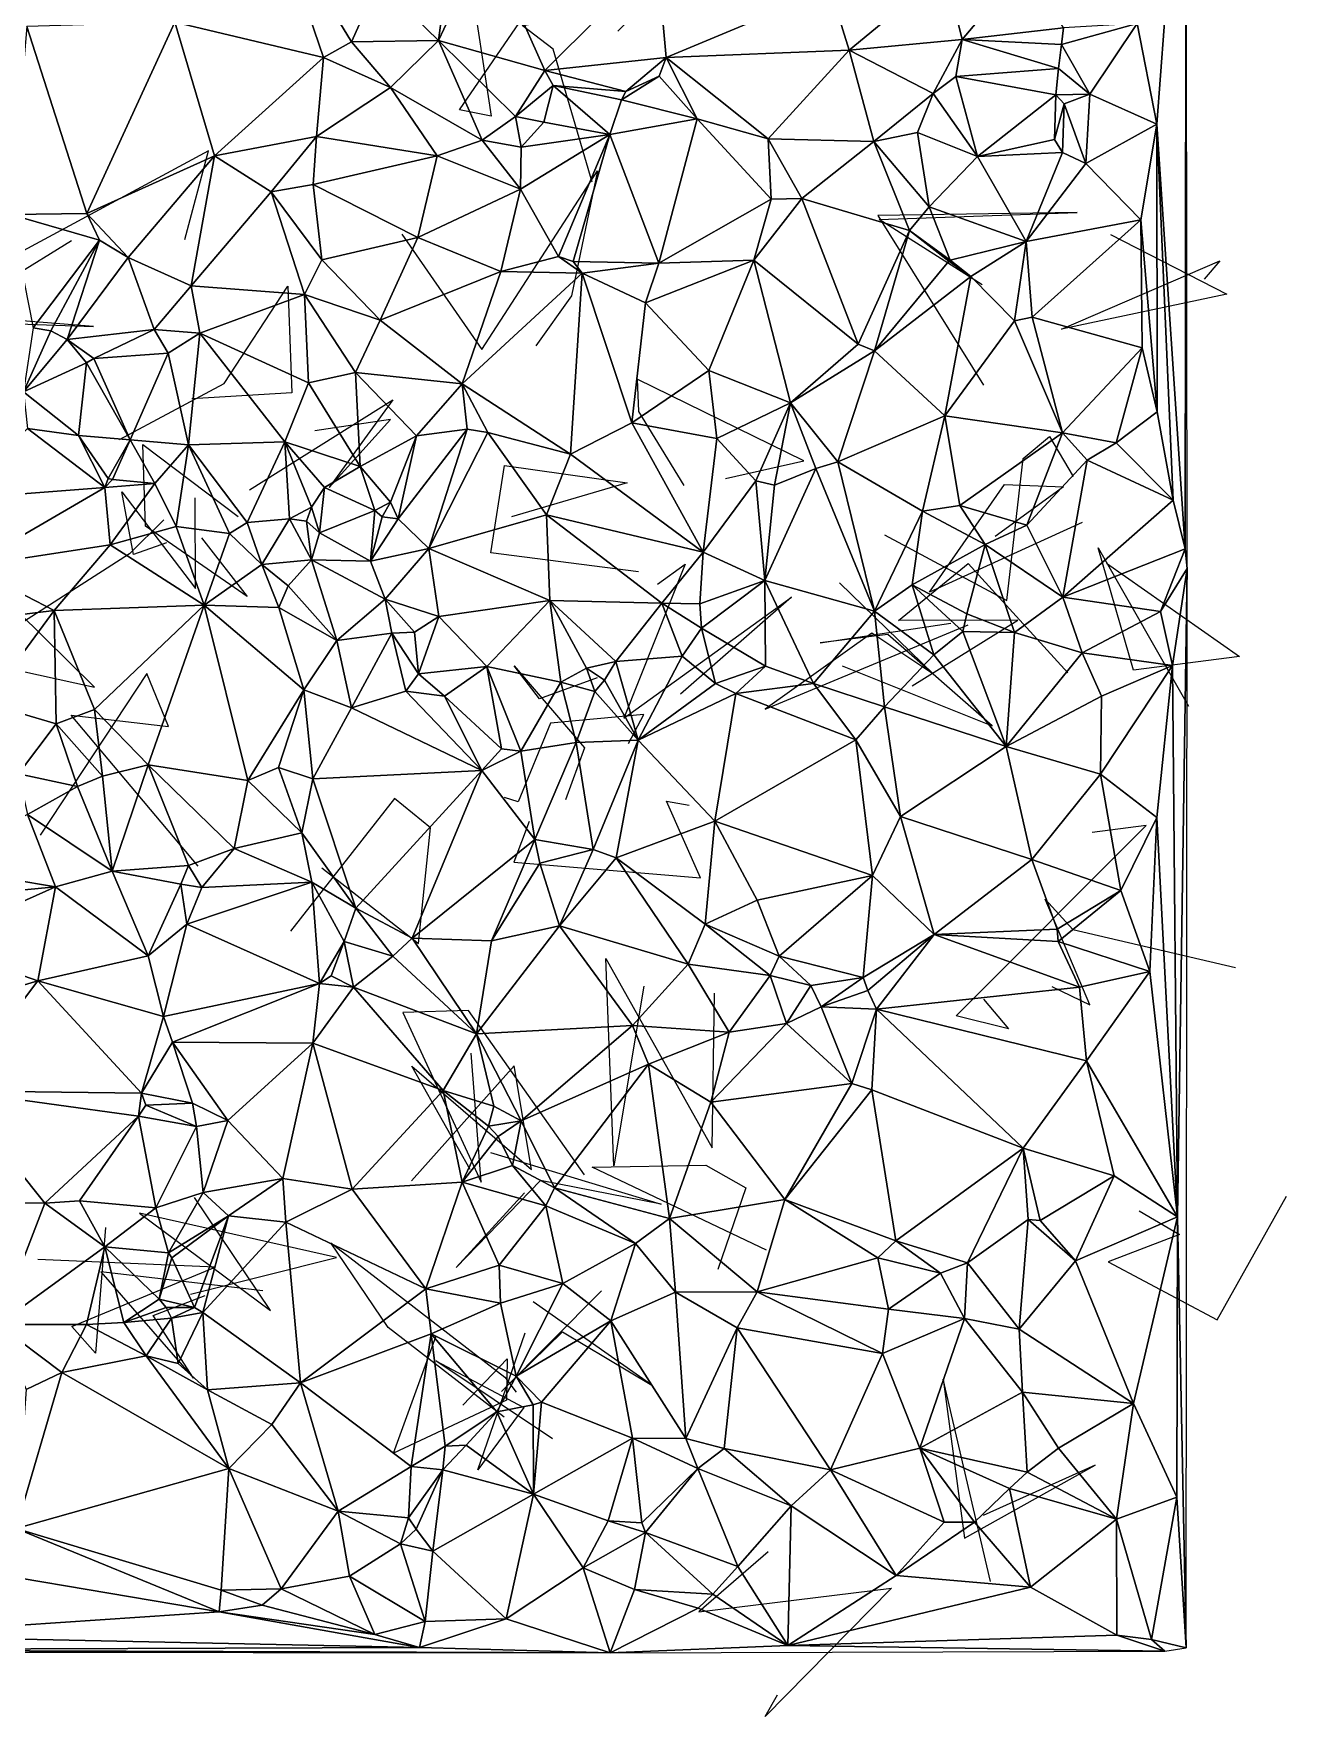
# Model space of a CAD drawing. Header units: metres. Extents: x -15.6 to 15.9, y -15.6 to 15.8.
# Drawn here: x 4.47 to 15.9, y -15.55 to -0.2 of the extents above; entities that cross this region are included whole.
import ezdxf

# ---------------------------------------------------------------- set-up
doc = ezdxf.new("R2010")
doc.units = ezdxf.units.M
doc.layers.add('CRACKS', color=1, linetype='Continuous')
doc.layers.add('STREET_MESH', color=7, linetype='Continuous')

msp = doc.modelspace()

# ---------------------------------------------------------------- linework, layer by layer
at = {"layer": 'CRACKS'}
for points in [[(8.45, 0.345, 0.1), (8.646, -0.954, 0.1), (8.359, -0.895, 0.1), (9.005, 0.048, 0.1), (7.713, 0.038, 0.1)], [(9.569, -1.556, 0.1), (9.213, -0.343, 0.1), (8.931, -0.127, 0.1), (10.028, 0.045, 0.1), (9.803, -0.178, 0.1)], [(5.851, -2.077, 0.1), (6.068, -1.268, 0.1), (4.144, -2.306, 0.1), (4.266, -2.208, 0.1), (4.23, -1.962, 0.1)], [(7.833, -2.029, 0.1), (8.562, -3.081, 0.1), (9.617, -1.452, 0.1), (9.38, -2.593, 0.1), (9.053, -3.048, 0.1)], [(13.128, -2.492, 0.1), (12.188, -1.897, 0.1), (13.992, -1.832, 0.1), (12.175, -1.859, 0.1), (13.138, -3.407, 0.1)], [(4.189, -3.829, 0.1), (3.645, -2.824, 0.1), (5.019, -2.872, 0.1), (3.715, -2.769, 0.1), (4.818, -2.088, 0.1)], [(14.298, -2.034, 0.1), (15.358, -2.576, 0.1), (13.851, -2.896, 0.1), (15.296, -2.272, 0.1), (15.151, -2.44, 0.1)], [(5.256, -3.903, 0.1), (6.212, -3.392, 0.1), (6.791, -2.504, 0.1), (6.829, -3.476, 0.1), (5.917, -3.533, 0.1)], [(10.784, -4.258, 0.1), (11.499, -4.098, 0.1), (9.979, -3.351, 0.1), (9.991, -3.646, 0.1), (10.404, -4.322, 0.1)], [(6.442, -4.361, 0.1), (7.749, -3.54, 0.1), (7.168, -4.34, 0.1), (7.727, -3.72, 0.1), (7.039, -3.825, 0.1)], [(6.003, -4.8, 0.1), (6.421, -5.335, 0.1), (5.494, -4.693, 0.1), (5.469, -3.948, 0.1), (6.34, -4.604, 0.1)], [(12.235, -4.774, 0.1), (13.352, -5.373, 0.1), (13.501, -4.075, 0.1), (13.742, -3.874, 0.1), (13.956, -4.241, 0.1)], [(9.991, -5.111, 0.1), (8.645, -4.936, 0.1), (8.768, -4.141, 0.1), (9.889, -4.298, 0.1), (8.833, -4.609, 0.1)], [(5.686, -4.846, 0.1), (5.384, -4.951, 0.1), (5.278, -4.38, 0.1), (5.949, -5.263, 0.1), (5.946, -4.434, 0.1)], [(14.038, -4.66, 0.1), (12.647, -5.297, 0.1), (13.33, -4.314, 0.1), (13.87, -4.335, 0.1), (13.245, -4.789, 0.1)], [(5.659, -4.636, 0.1), (5.347, -4.945, 0.1), (3.851, -5.905, 0.1), (5.029, -6.162, 0.1), (4.331, -5.475, 0.1)], [(14.26, -5.031, 0.1), (15.475, -5.882, 0.1), (14.508, -6.008, 0.1), (14.184, -4.891, 0.1), (15.01, -6.336, 0.1)], [(10.165, -5.222, 0.1), (10.416, -5.04, 0.1), (9.856, -6.444, 0.1), (11.386, -5.342, 0.1), (10.373, -6.226, 0.1)], [(12.489, -6.151, 0.1), (13.453, -5.552, 0.1), (12.362, -5.554, 0.1), (12.998, -5.034, 0.1), (13.907, -6.031, 0.1)], [(11.824, -5.209, 0.1), (12.687, -6.047, 0.1), (12.121, -5.671, 0.1), (11.148, -6.364, 0.1), (13, -5.595, 0.1)], [(11.849, -5.968, 0.1), (13.218, -6.515, 0.1), (12.266, -5.683, 0.1), (11.65, -5.757, 0.1), (12.84, -5.577, 0.1)], [(9.614, -6.078, 0.1), (9.087, -6.27, 0.1), (8.858, -5.969, 0.1), (9.497, -6.717, 0.1), (9.325, -7.19, 0.1)], [(5.974, -7.794, 0.1), (4.815, -6.417, 0.1), (5.702, -6.52, 0.1), (5.505, -6.039, 0.1), (4.533, -7.513, 0.1)], [(9.899, -6.677, 0.1), (10.041, -6.41, 0.1), (9.188, -6.492, 0.1), (8.892, -7.208, 0.1), (8.77, -7.169, 0.1)], [(7.103, -7.811, 0.1), (7.985, -8.502, 0.1), (8.094, -7.446, 0.1), (7.764, -7.177, 0.1), (6.817, -8.389, 0.1)], [(8.993, -7.387, 0.1), (8.854, -7.759, 0.1), (10.557, -7.9, 0.1), (10.246, -7.202, 0.1), (10.452, -7.238, 0.1)], [(13.14, -9.008, 0.1), (13.366, -9.278, 0.1), (12.89, -9.161, 0.1), (14.622, -7.423, 0.1), (14.13, -7.487, 0.1)], [(13.762, -8.894, 0.1), (14.108, -9.059, 0.1), (13.701, -8.095, 0.1), (13.955, -8.373, 0.1), (15.438, -8.72, 0.1)], [(10.04, -8.89, 0.1), (9.766, -10.53, 0.1), (9.694, -8.638, 0.1), (10.664, -10.364, 0.1), (10.684, -8.954, 0.1)], [(9.498, -10.612, 0.1), (8.441, -9.113, 0.1), (7.842, -9.131, 0.1), (8.555, -10.679, 0.1), (8.464, -9.5, 0.1)], [(8.455, -10.563, 0.1), (7.923, -9.62, 0.1), (9.014, -10.561, 0.1), (8.856, -9.618, 0.1), (7.921, -10.667, 0.1)], [(8.641, -10.407, 0.1), (10.198, -10.877, 0.1), (9.096, -10.662, 0.1), (8.329, -11.456, 0.1), (8.95, -10.774, 0.1)], [(11.16, -11.297, 0.1), (9.568, -10.541, 0.1), (10.606, -10.523, 0.1), (10.969, -10.731, 0.1), (10.716, -11.475, 0.1)], [(5.905, -11.699, 0.1), (7.236, -11.365, 0.1), (5.439, -10.961, 0.1), (6.633, -11.848, 0.1), (5.939, -10.818, 0.1)], [(14.56, -10.938, 0.1), (14.927, -11.154, 0.1), (14.277, -11.404, 0.1), (15.27, -11.935, 0.1), (15.902, -10.804, 0.1)], [(5.129, -11.092, 0.1), (5.038, -12.237, 0.1), (4.82, -11.994, 0.1), (6.128, -11.452, 0.1), (4.51, -11.384, 0.1)], [(8.766, -12.822, 0.1), (7.706, -12.004, 0.1), (7.183, -11.231, 0.1), (8.772, -12.456, 0.1), (8.874, -12.593, 0.1)], [(6.564, -11.67, 0.1), (5.087, -11.496, 0.1), (5.931, -12.465, 0.1), (5.564, -11.894, 0.1), (6.037, -11.713, 0.1)], [(9.652, -11.669, 0.1), (8.742, -12.586, 0.1), (9.297, -12.044, 0.1), (10.112, -12.53, 0.1), (9.029, -11.768, 0.1)], [(8.387, -12.712, 0.1), (8.792, -12.29, 0.1), (8.787, -12.668, 0.1), (7.755, -13.151, 0.1), (8.145, -12.079, 0.1)], [(9.206, -13.02, 0.1), (8.143, -12.307, 0.1), (8.946, -12.732, 0.1), (8.526, -13.301, 0.1), (8.958, -12.053, 0.1)], [(13.202, -14.322, 0.1), (12.772, -12.475, 0.1), (12.964, -13.926, 0.1), (14.156, -13.258, 0.1), (13.136, -13.72, 0.1)], [(11.174, -14.05, 0.1), (10.542, -14.596, 0.1), (12.3, -14.382, 0.1), (11.147, -15.551, 0.1), (11.26, -15.354, 0.1)]]:
    msp.add_polyline3d(points, dxfattribs=at)
at = {"layer": 'STREET_MESH'}
for points in [[(14.54, -0.107), (14.721, -1.027), (14.989, 2.529)], [(14.721, -1.027), (14.978, -4.901), (14.989, 2.529)], [(14.989, 2.529), (14.978, -4.901), (14.997, -5.08)], [(6.682, 0.859), (5.761, -0.095), (7.118, -0.417)], [(7.373, -0.274), (6.682, 0.859), (7.118, -0.417)], [(7.373, -0.274), (7.62, 0.273), (6.682, 0.859)], [(9.138, -0.537), (8.602, 0.664), (8.165, -0.264)], [(8.602, 0.664), (8.266, 0.505), (8.165, -0.264)], [(8.602, 0.664), (9.138, -0.537), (10.16, 0.484)], [(8.266, 0.505), (7.62, 0.273), (8.165, -0.264)], [(9.138, -0.537), (10.244, -0.419), (10.16, 0.484)], [(10.244, -0.419), (11.74, 0.207), (10.16, 0.484)], [(12.788, 0.374), (11.74, 0.207), (11.912, -0.351)], [(12.943, -0.254), (12.788, 0.374), (11.912, -0.351)], [(12.788, 0.374), (12.943, -0.254), (13.527, 0.439)], [(12.943, -0.254), (13.87, -0.147), (13.527, 0.439)], [(7.62, 0.273), (7.373, -0.274), (8.165, -0.264)], [(11.74, 0.207), (10.244, -0.419), (11.912, -0.351)], [(4.265, -1.849), (4.958, -1.842), (4.411, -0.136)], [(4.958, -1.842), (5.761, -0.095), (4.411, -0.136)], [(5.761, -0.095), (4.958, -1.842), (6.122, -1.314)], [(5.761, -0.095), (6.122, -1.314), (7.118, -0.417)], [(13.851, -0.3), (13.87, -0.147), (12.943, -0.254)], [(13.87, -0.147), (13.851, -0.3), (14.54, -0.107)], [(13.851, -0.3), (14.108, -0.752), (14.54, -0.107)], [(14.54, -0.107), (14.108, -0.752), (14.721, -1.027)], [(7.727, -0.691), (7.373, -0.274), (7.118, -0.417)], [(7.373, -0.274), (7.727, -0.691), (8.165, -0.264)], [(7.727, -0.691), (8.565, -1.171), (8.165, -0.264)], [(8.869, -0.957), (9.138, -0.537), (8.165, -0.264)], [(8.565, -1.171), (8.869, -0.957), (8.165, -0.264)], [(12.678, -0.745), (12.943, -0.254), (11.912, -0.351)], [(12.678, -0.745), (12.886, -0.592), (12.943, -0.254)], [(12.886, -0.592), (13.822, -0.519), (12.943, -0.254)], [(13.822, -0.519), (13.851, -0.3), (12.943, -0.254)], [(14.108, -0.752), (13.851, -0.3), (13.822, -0.519)], [(6.122, -1.314), (7.052, -1.14), (7.118, -0.417)], [(7.052, -1.14), (7.727, -0.691), (7.118, -0.417)], [(9.875, -0.729), (10.244, -0.419), (9.138, -0.537)], [(9.875, -0.729), (10.181, -0.589), (10.244, -0.419)], [(10.244, -0.419), (10.181, -0.589), (10.526, -0.978)], [(10.244, -0.419), (11.175, -1.159), (11.912, -0.351)], [(11.175, -1.159), (10.244, -0.419), (10.526, -0.978)], [(11.175, -1.159), (12.139, -1.184), (11.912, -0.351)], [(12.139, -1.184), (12.678, -0.745), (11.912, -0.351)], [(8.869, -0.957), (9.211, -0.675), (9.138, -0.537)], [(9.211, -0.675), (9.875, -0.729), (9.138, -0.537)], [(10.181, -0.589), (9.836, -0.804), (10.526, -0.978)], [(9.836, -0.804), (10.181, -0.589), (9.875, -0.729)], [(12.678, -0.745), (13.084, -1.32), (12.886, -0.592)], [(13.8, -0.759), (13.822, -0.519), (12.886, -0.592)], [(13.084, -1.32), (13.8, -0.759), (12.886, -0.592)], [(13.8, -0.759), (14.108, -0.752), (13.822, -0.519)], [(7.727, -0.691), (7.052, -1.14), (8.154, -1.314)], [(8.565, -1.171), (7.727, -0.691), (8.154, -1.314)], [(9.211, -0.675), (8.869, -0.957), (9.127, -1.007)], [(9.211, -0.675), (9.127, -1.007), (9.731, -1.119)], [(9.836, -0.804), (9.211, -0.675), (9.731, -1.119)], [(9.211, -0.675), (9.836, -0.804), (9.875, -0.729)], [(12.139, -1.184), (12.537, -1.103), (12.678, -0.745)], [(12.537, -1.103), (13.084, -1.32), (12.678, -0.745)], [(13.8, -0.759), (13.084, -1.32), (13.786, -1.165)], [(13.875, -0.842), (13.8, -0.759), (13.786, -1.165)], [(13.875, -0.842), (14.108, -0.752), (13.8, -0.759)], [(14.108, -0.752), (13.875, -0.842), (14.071, -1.385)], [(14.108, -0.752), (14.071, -1.385), (14.721, -1.027)], [(10.526, -0.978), (9.836, -0.804), (9.731, -1.119)], [(13.859, -1.286), (13.875, -0.842), (13.786, -1.165)], [(13.875, -0.842), (13.859, -1.286), (14.071, -1.385)], [(8.921, -1.237), (8.869, -0.957), (8.565, -1.171)], [(8.869, -0.957), (8.921, -1.237), (9.127, -1.007)], [(9.127, -1.007), (8.921, -1.237), (9.731, -1.119)], [(10.177, -2.295), (10.526, -0.978), (9.731, -1.119)], [(10.177, -2.295), (11.202, -1.709), (10.526, -0.978)], [(11.202, -1.709), (11.175, -1.159), (10.526, -0.978)], [(14.071, -1.385), (14.573, -1.9), (14.721, -1.027)], [(14.573, -1.9), (14.722, -3.65), (14.721, -1.027)], [(14.722, -3.65), (14.869, -4.456), (14.721, -1.027)], [(14.869, -4.456), (14.978, -4.901), (14.721, -1.027)], [(6.641, -1.644), (7.052, -1.14), (6.122, -1.314)], [(7.022, -1.577), (7.052, -1.14), (6.641, -1.644)], [(7.052, -1.14), (7.022, -1.577), (8.154, -1.314)], [(8.915, -1.619), (8.565, -1.171), (8.154, -1.314)], [(8.915, -1.619), (8.921, -1.237), (8.565, -1.171)], [(8.915, -1.619), (9.262, -2.233), (9.731, -1.119)], [(8.921, -1.237), (8.915, -1.619), (9.731, -1.119)], [(9.262, -2.233), (9.394, -2.28), (9.731, -1.119)], [(9.394, -2.28), (10.177, -2.295), (9.731, -1.119)], [(11.202, -1.709), (11.481, -1.705), (11.175, -1.159)], [(11.481, -1.705), (12.139, -1.184), (11.175, -1.159)], [(11.481, -1.705), (12.462, -1.995), (12.139, -1.184)], [(12.643, -1.78), (12.537, -1.103), (12.139, -1.184)], [(12.462, -1.995), (12.643, -1.78), (12.139, -1.184)], [(12.537, -1.103), (12.643, -1.78), (13.084, -1.32)], [(13.084, -1.32), (13.859, -1.286), (13.786, -1.165)], [(4.958, -1.842), (5.336, -2.243), (6.122, -1.314)], [(5.336, -2.243), (5.911, -2.5), (6.122, -1.314)], [(5.911, -2.5), (6.641, -1.644), (6.122, -1.314)], [(7.022, -1.577), (7.977, -2.06), (8.154, -1.314)], [(7.977, -2.06), (8.915, -1.619), (8.154, -1.314)], [(13.084, -1.32), (12.643, -1.78), (13.527, -2.096)], [(13.859, -1.286), (13.084, -1.32), (13.527, -2.096)], [(14.071, -1.385), (13.859, -1.286), (13.527, -2.096)], [(14.573, -1.9), (14.071, -1.385), (13.527, -2.096)], [(6.943, -2.581), (6.641, -1.644), (5.911, -2.5)], [(7.022, -1.577), (6.641, -1.644), (7.102, -2.264)], [(6.641, -1.644), (6.943, -2.581), (7.102, -2.264)], [(7.977, -2.06), (7.022, -1.577), (7.102, -2.264)], [(8.915, -1.619), (7.977, -2.06), (8.734, -2.369)], [(9.262, -2.233), (8.915, -1.619), (8.734, -2.369)], [(5.072, -2.083), (4.958, -1.842), (4.265, -1.849)], [(5.072, -2.083), (5.336, -2.243), (4.958, -1.842)], [(10.177, -2.295), (11.042, -2.266), (11.202, -1.709)], [(11.042, -2.266), (11.481, -1.705), (11.202, -1.709)], [(11.042, -2.266), (11.994, -3.033), (11.481, -1.705)], [(11.994, -3.033), (12.462, -1.995), (11.481, -1.705)], [(12.835, -2.266), (12.643, -1.78), (12.462, -1.995)], [(12.643, -1.78), (12.835, -2.266), (13.527, -2.096)], [(4.468, -2.885), (5.072, -2.083), (4.265, -1.849)], [(11.994, -3.033), (12.143, -3.095), (12.462, -1.995)], [(12.143, -3.095), (12.822, -2.275), (12.462, -1.995)], [(12.822, -2.275), (12.835, -2.266), (12.462, -1.995)], [(13.583, -2.787), (14.573, -1.9), (13.527, -2.096)], [(13.583, -2.787), (14.585, -3.067), (14.573, -1.9)], [(14.585, -3.067), (14.722, -3.65), (14.573, -1.9)], [(4.63, -2.913), (5.072, -2.083), (4.468, -2.885)], [(5.072, -2.083), (4.63, -2.913), (4.778, -2.992)], [(5.072, -2.083), (4.778, -2.992), (5.336, -2.243)], [(7.635, -2.813), (7.977, -2.06), (7.102, -2.264)], [(7.977, -2.06), (7.635, -2.813), (8.734, -2.369)], [(12.835, -2.266), (13.023, -2.416), (13.527, -2.096)], [(13.023, -2.416), (13.422, -2.82), (13.527, -2.096)], [(13.422, -2.82), (13.583, -2.787), (13.527, -2.096)], [(5.336, -2.243), (4.778, -2.992), (5.572, -2.9)], [(5.911, -2.5), (5.336, -2.243), (5.572, -2.9)], [(6.943, -2.581), (7.635, -2.813), (7.102, -2.264)], [(9.476, -2.384), (9.262, -2.233), (8.734, -2.369)], [(9.394, -2.28), (9.262, -2.233), (9.476, -2.384)], [(10.177, -2.295), (9.394, -2.28), (9.476, -2.384)], [(10.055, -2.657), (10.177, -2.295), (9.476, -2.384)], [(10.055, -2.657), (11.042, -2.266), (10.177, -2.295)], [(10.633, -3.274), (11.042, -2.266), (10.055, -2.657)], [(11.378, -3.569), (11.042, -2.266), (10.633, -3.274)], [(11.378, -3.569), (11.994, -3.033), (11.042, -2.266)], [(12.822, -2.275), (12.143, -3.095), (13.023, -2.416)], [(12.822, -2.275), (13.023, -2.416), (12.835, -2.266)], [(7.635, -2.813), (8.381, -3.394), (8.734, -2.369)], [(8.381, -3.394), (9.476, -2.384), (8.734, -2.369)], [(8.381, -3.394), (9.37, -4.036), (9.476, -2.384)], [(9.476, -2.384), (9.37, -4.036), (9.929, -3.751)], [(10.055, -2.657), (9.476, -2.384), (9.929, -3.751)], [(13.023, -2.416), (12.143, -3.095), (12.785, -3.688)], [(13.422, -2.82), (13.023, -2.416), (12.785, -3.688)], [(5.99, -2.934), (5.911, -2.5), (5.572, -2.9)], [(5.99, -2.934), (6.943, -2.581), (5.911, -2.5)], [(6.943, -2.581), (5.99, -2.934), (6.98, -3.386)], [(6.943, -2.581), (6.98, -3.386), (7.41, -3.291)], [(7.635, -2.813), (6.943, -2.581), (7.41, -3.291)], [(10.633, -3.274), (10.055, -2.657), (9.929, -3.751)], [(4.63, -2.913), (4.468, -2.885), (4.381, -3.467)], [(4.778, -2.992), (4.63, -2.913), (4.381, -3.467)], [(4.778, -2.992), (5.023, -3.164), (5.572, -2.9)], [(5.023, -3.164), (5.699, -3.115), (5.572, -2.9)], [(5.699, -3.115), (5.99, -2.934), (5.572, -2.9)], [(8.381, -3.394), (7.635, -2.813), (7.41, -3.291)], [(13.858, -3.842), (13.422, -2.82), (12.785, -3.688)], [(13.422, -2.82), (13.858, -3.842), (13.583, -2.787)], [(13.583, -2.787), (13.858, -3.842), (14.585, -3.067)], [(4.955, -3.204), (4.778, -2.992), (4.381, -3.467)], [(4.778, -2.992), (4.955, -3.204), (5.023, -3.164)], [(5.99, -2.934), (5.699, -3.115), (5.887, -3.952)], [(6.765, -3.925), (5.99, -2.934), (5.887, -3.952)], [(5.99, -2.934), (6.765, -3.925), (6.98, -3.386)], [(12.143, -3.095), (11.994, -3.033), (11.378, -3.569)], [(13.858, -3.842), (14.348, -3.934), (14.585, -3.067)], [(14.585, -3.067), (14.348, -3.934), (14.722, -3.65)], [(4.881, -3.867), (4.955, -3.204), (4.381, -3.467)], [(4.955, -3.204), (4.881, -3.867), (5.354, -3.907)], [(4.955, -3.204), (5.354, -3.907), (5.023, -3.164)], [(5.354, -3.907), (5.699, -3.115), (5.023, -3.164)], [(5.699, -3.115), (5.354, -3.907), (5.887, -3.952)], [(12.143, -3.095), (11.378, -3.569), (11.809, -4.108)], [(12.143, -3.095), (11.809, -4.108), (12.785, -3.688)], [(6.98, -3.386), (7.453, -4.15), (7.41, -3.291)], [(7.965, -3.87), (8.381, -3.394), (7.41, -3.291)], [(7.453, -4.15), (7.965, -3.87), (7.41, -3.291)], [(10.705, -3.893), (10.633, -3.274), (9.929, -3.751)], [(11.378, -3.569), (10.633, -3.274), (10.705, -3.893)], [(4.881, -3.867), (4.381, -3.467), (4.417, -3.804)], [(6.765, -3.925), (7.453, -4.15), (6.98, -3.386)], [(7.965, -3.87), (8.427, -3.81), (8.381, -3.394)], [(8.427, -3.81), (8.617, -3.84), (8.381, -3.394)], [(8.617, -3.84), (9.37, -4.036), (8.381, -3.394)], [(11.061, -4.279), (11.378, -3.569), (10.705, -3.893)], [(11.378, -3.569), (11.061, -4.279), (11.233, -4.318)], [(11.608, -4.168), (11.378, -3.569), (11.233, -4.318)], [(11.378, -3.569), (11.608, -4.168), (11.809, -4.108)], [(14.348, -3.934), (14.869, -4.456), (14.722, -3.65)], [(3.776, -4.444), (5.123, -4.34), (4.417, -3.804)], [(5.123, -4.34), (4.881, -3.867), (4.417, -3.804)], [(8.078, -4.898), (8.427, -3.81), (7.799, -4.627)], [(8.427, -3.81), (7.965, -3.87), (7.799, -4.627)], [(8.617, -3.84), (8.427, -3.81), (8.078, -4.898)], [(9.37, -4.036), (10.582, -4.931), (9.929, -3.751)], [(10.582, -4.931), (10.705, -3.893), (9.929, -3.751)], [(11.809, -4.108), (12.583, -4.557), (12.785, -3.688)], [(12.583, -4.557), (12.924, -4.506), (12.785, -3.688)], [(12.924, -4.506), (13.858, -3.842), (12.785, -3.688)], [(4.881, -3.867), (5.152, -4.258), (5.354, -3.907)], [(5.123, -4.34), (5.152, -4.258), (4.881, -3.867)], [(5.152, -4.258), (5.191, -4.269), (5.354, -3.907)], [(5.191, -4.269), (5.578, -4.303), (5.354, -3.907)], [(5.354, -3.907), (5.578, -4.303), (5.887, -3.952)], [(5.578, -4.303), (5.774, -4.698), (5.887, -3.952)], [(5.774, -4.698), (6.26, -4.76), (5.887, -3.952)], [(6.421, -4.66), (6.765, -3.925), (5.887, -3.952)], [(6.26, -4.76), (6.421, -4.66), (5.887, -3.952)], [(6.806, -4.628), (6.765, -3.925), (6.421, -4.66)], [(7.453, -4.15), (6.765, -3.925), (7.125, -4.34)], [(6.765, -3.925), (7.007, -4.521), (7.125, -4.34)], [(6.806, -4.628), (7.007, -4.521), (6.765, -3.925)], [(7.965, -3.87), (7.453, -4.15), (7.729, -4.475)], [(7.965, -3.87), (7.729, -4.475), (7.799, -4.627)], [(8.617, -3.84), (8.078, -4.898), (9.153, -4.59)], [(9.37, -4.036), (8.617, -3.84), (9.153, -4.59)], [(11.061, -4.279), (10.705, -3.893), (10.582, -4.931)], [(13.858, -3.842), (12.924, -4.506), (13.534, -4.683)], [(13.858, -3.842), (13.534, -4.683), (14.083, -4.092)], [(14.348, -3.934), (13.858, -3.842), (14.083, -4.092)], [(14.348, -3.934), (14.083, -4.092), (14.869, -4.456)], [(9.37, -4.036), (9.153, -4.59), (10.582, -4.931)], [(11.608, -4.168), (12.143, -5.468), (11.809, -4.108)], [(12.143, -5.468), (12.583, -4.557), (11.809, -4.108)], [(14.083, -4.092), (13.534, -4.683), (13.861, -5.341)], [(14.083, -4.092), (13.861, -5.341), (14.869, -4.456)], [(5.191, -4.269), (5.152, -4.258), (5.123, -4.34)], [(5.191, -4.269), (5.123, -4.34), (5.578, -4.303)], [(7.585, -4.552), (7.453, -4.15), (7.125, -4.34)], [(7.453, -4.15), (7.585, -4.552), (7.729, -4.475)], [(11.145, -5.188), (11.061, -4.279), (10.582, -4.931)], [(11.233, -4.318), (11.061, -4.279), (11.145, -5.188)], [(11.608, -4.168), (11.233, -4.318), (11.145, -5.188)], [(12.143, -5.468), (11.608, -4.168), (11.145, -5.188)], [(3.882, -5.062), (5.123, -4.34), (3.776, -4.444)], [(5.123, -4.34), (3.882, -5.062), (5.172, -4.865)], [(5.578, -4.303), (5.123, -4.34), (5.172, -4.865)], [(5.774, -4.698), (5.578, -4.303), (5.172, -4.865)], [(7.007, -4.521), (7.081, -4.753), (7.125, -4.34)], [(7.081, -4.753), (7.585, -4.552), (7.125, -4.34)], [(6.963, -4.647), (7.007, -4.521), (6.806, -4.628)], [(7.007, -4.521), (6.963, -4.647), (7.081, -4.753)], [(7.585, -4.552), (7.081, -4.753), (7.545, -5.014)], [(7.653, -4.607), (7.585, -4.552), (7.545, -5.014)], [(7.585, -4.552), (7.653, -4.607), (7.729, -4.475)], [(7.729, -4.475), (7.653, -4.607), (7.799, -4.627)], [(8.078, -4.898), (9.182, -5.371), (9.153, -4.59)], [(9.153, -4.59), (10.203, -5.396), (10.582, -4.931)], [(9.182, -5.371), (10.203, -5.396), (9.153, -4.59)], [(12.143, -5.468), (12.487, -5.23), (12.583, -4.557)], [(12.487, -5.23), (13.153, -4.861), (12.583, -4.557)], [(13.153, -4.861), (12.924, -4.506), (12.583, -4.557)], [(12.924, -4.506), (13.153, -4.861), (13.534, -4.683)], [(13.861, -5.341), (14.978, -4.901), (14.869, -4.456)], [(6.027, -5.414), (5.774, -4.698), (5.172, -4.865)], [(6.26, -4.76), (5.774, -4.698), (6.027, -5.414)], [(6.421, -4.66), (6.26, -4.76), (6.555, -5.044)], [(6.806, -4.628), (6.421, -4.66), (6.555, -5.044)], [(7.009, -5.001), (6.806, -4.628), (6.555, -5.044)], [(6.963, -4.647), (6.806, -4.628), (7.009, -5.001)], [(6.963, -4.647), (7.009, -5.001), (7.081, -4.753)], [(7.081, -4.753), (7.009, -5.001), (7.545, -5.014)], [(7.653, -4.607), (7.545, -5.014), (7.799, -4.627)], [(7.545, -5.014), (8.078, -4.898), (7.799, -4.627)], [(13.534, -4.683), (13.153, -4.861), (13.861, -5.341)], [(3.882, -5.062), (4.66, -5.464), (5.172, -4.865)], [(4.66, -5.464), (6.027, -5.414), (5.172, -4.865)], [(6.26, -4.76), (6.027, -5.414), (6.555, -5.044)], [(8.078, -4.898), (7.545, -5.014), (7.68, -5.36)], [(8.169, -5.518), (8.078, -4.898), (7.68, -5.36)], [(8.169, -5.518), (9.182, -5.371), (8.078, -4.898)], [(12.986, -5.494), (13.153, -4.861), (12.487, -5.23)], [(13.153, -4.861), (12.986, -5.494), (13.42, -5.662)], [(13.861, -5.341), (13.153, -4.861), (13.42, -5.662)], [(14.978, -4.901), (13.861, -5.341), (14.754, -5.471)], [(14.978, -4.901), (14.754, -5.471), (14.997, -5.08)], [(4.66, -5.464), (3.882, -5.062), (3.718, -5.577)], [(6.555, -5.044), (6.027, -5.414), (6.711, -5.436)], [(6.796, -5.238), (7.009, -5.001), (6.555, -5.044)], [(6.796, -5.238), (6.555, -5.044), (6.711, -5.436)], [(7.24, -5.737), (7.009, -5.001), (6.796, -5.238)], [(7.545, -5.014), (7.009, -5.001), (7.68, -5.36)], [(7.009, -5.001), (7.24, -5.737), (7.68, -5.36)], [(10.203, -5.396), (10.55, -5.401), (10.582, -4.931)], [(10.55, -5.401), (11.145, -5.188), (10.582, -4.931)], [(10.566, -5.624), (11.145, -5.188), (10.55, -5.401)], [(11.145, -5.188), (10.566, -5.624), (11.151, -5.97)], [(11.587, -6.129), (11.145, -5.188), (11.151, -5.97)], [(12.143, -5.468), (11.145, -5.188), (11.587, -6.129)], [(14.754, -5.471), (14.864, -5.966), (14.997, -5.08)], [(14.864, -5.966), (14.909, -10.994), (14.997, -5.08)], [(14.909, -10.994), (14.989, -14.926), (14.997, -5.08)], [(7.24, -5.737), (6.796, -5.238), (6.711, -5.436)], [(7.24, -5.737), (7.74, -5.671), (7.68, -5.36)], [(7.948, -5.659), (8.169, -5.518), (7.68, -5.36)], [(7.74, -5.671), (7.948, -5.659), (7.68, -5.36)], [(9.182, -5.371), (8.169, -5.518), (8.607, -5.975)], [(9.282, -6.116), (9.182, -5.371), (8.607, -5.975)], [(9.182, -5.371), (9.783, -5.927), (10.203, -5.396)], [(9.518, -5.988), (9.182, -5.371), (9.282, -6.116)], [(9.518, -5.988), (9.783, -5.927), (9.182, -5.371)], [(12.487, -5.23), (12.143, -5.468), (12.684, -5.868)], [(12.95, -5.655), (12.487, -5.23), (12.684, -5.868)], [(12.986, -5.494), (12.487, -5.23), (12.95, -5.655)], [(14.038, -5.85), (13.861, -5.341), (13.42, -5.662)], [(13.861, -5.341), (14.038, -5.85), (14.754, -5.471)], [(4.035, -6.309), (4.66, -5.464), (3.718, -5.577)], [(4.035, -6.309), (4.679, -6.496), (4.66, -5.464)], [(5.028, -6.367), (6.027, -5.414), (4.66, -5.464)], [(4.679, -6.496), (5.028, -6.367), (4.66, -5.464)], [(6.027, -5.414), (5.028, -6.367), (5.518, -6.87)], [(6.428, -7.014), (6.027, -5.414), (5.518, -6.87)], [(6.027, -5.414), (6.937, -6.187), (6.711, -5.436)], [(6.428, -7.014), (6.937, -6.187), (6.027, -5.414)], [(6.937, -6.187), (7.24, -5.737), (6.711, -5.436)], [(7.948, -5.659), (7.985, -6.041), (8.169, -5.518)], [(8.169, -5.518), (7.985, -6.041), (8.607, -5.975)], [(9.783, -5.927), (10.389, -5.88), (10.203, -5.396)], [(10.566, -5.624), (10.55, -5.401), (10.203, -5.396)], [(10.389, -5.88), (10.566, -5.624), (10.203, -5.396)], [(12.143, -5.468), (11.587, -6.129), (12.235, -6.343)], [(12.684, -5.868), (12.143, -5.468), (12.235, -6.343)], [(12.986, -5.494), (12.95, -5.655), (13.42, -5.662)], [(14.754, -5.471), (14.038, -5.85), (14.864, -5.966)], [(7.374, -6.35), (7.74, -5.671), (7.24, -5.737)], [(7.74, -5.671), (7.374, -6.35), (7.868, -6.198)], [(7.985, -6.041), (7.948, -5.659), (7.74, -5.671)], [(7.985, -6.041), (7.74, -5.671), (7.868, -6.198)], [(10.695, -6.13), (10.566, -5.624), (10.389, -5.88)], [(10.566, -5.624), (10.695, -6.13), (11.151, -5.97)], [(13.345, -6.704), (12.95, -5.655), (12.684, -5.868)], [(12.95, -5.655), (13.345, -6.704), (13.42, -5.662)], [(13.345, -6.704), (14.038, -5.85), (13.42, -5.662)], [(6.937, -6.187), (7.374, -6.35), (7.24, -5.737)], [(7.985, -6.041), (8.221, -6.245), (8.607, -5.975)], [(8.221, -6.245), (8.741, -6.726), (8.607, -5.975)], [(8.919, -6.746), (9.282, -6.116), (8.607, -5.975)], [(8.741, -6.726), (8.919, -6.746), (8.607, -5.975)], [(9.518, -5.988), (9.681, -6.099), (9.783, -5.927)], [(9.783, -5.927), (9.681, -6.099), (9.988, -6.646)], [(10.389, -5.88), (9.783, -5.927), (9.988, -6.646)], [(10.695, -6.13), (10.389, -5.88), (9.988, -6.646)], [(10.695, -6.13), (10.88, -6.219), (11.151, -5.97)], [(10.88, -6.219), (11.587, -6.129), (11.151, -5.97)], [(13.345, -6.704), (12.684, -5.868), (12.235, -6.343)], [(14.038, -5.85), (13.345, -6.704), (14.214, -6.243)], [(14.038, -5.85), (14.214, -6.243), (14.864, -5.966)], [(14.864, -5.966), (14.207, -6.957), (14.721, -7.351)], [(14.214, -6.243), (14.207, -6.957), (14.864, -5.966)], [(14.864, -5.966), (14.721, -7.351), (14.909, -10.994)], [(8.221, -6.245), (7.985, -6.041), (7.868, -6.198)], [(9.421, -6.668), (9.282, -6.116), (8.919, -6.746)], [(9.518, -5.988), (9.282, -6.116), (9.594, -6.203)], [(9.282, -6.116), (9.421, -6.668), (9.594, -6.203)], [(9.681, -6.099), (9.518, -5.988), (9.594, -6.203)], [(9.988, -6.646), (9.681, -6.099), (9.594, -6.203)], [(10.88, -6.219), (10.695, -6.13), (9.988, -6.646)], [(11.587, -6.129), (10.88, -6.219), (11.974, -6.643)], [(11.587, -6.129), (11.974, -6.643), (12.235, -6.343)], [(6.937, -6.187), (6.428, -7.014), (6.706, -6.895)], [(6.937, -6.187), (6.706, -6.895), (7.019, -6.999)], [(7.374, -6.35), (6.937, -6.187), (7.019, -6.999)], [(7.374, -6.35), (8.561, -6.923), (7.868, -6.198)], [(8.561, -6.923), (8.221, -6.245), (7.868, -6.198)], [(8.741, -6.726), (8.221, -6.245), (8.561, -6.923)], [(9.421, -6.668), (9.988, -6.646), (9.594, -6.203)], [(10.88, -6.219), (9.988, -6.646), (10.687, -7.384)], [(11.974, -6.643), (10.88, -6.219), (10.687, -7.384)], [(14.214, -6.243), (13.345, -6.704), (14.207, -6.957)], [(4.035, -6.309), (4.336, -6.954), (4.679, -6.496)], [(5.028, -6.367), (4.679, -6.496), (5.1, -6.975)], [(5.518, -6.87), (5.028, -6.367), (5.1, -6.975)], [(8.561, -6.923), (7.374, -6.35), (7.019, -6.999)], [(12.235, -6.343), (11.974, -6.643), (12.38, -7.341)], [(13.345, -6.704), (12.235, -6.343), (12.38, -7.341)], [(4.336, -6.954), (4.872, -7.069), (4.679, -6.496)], [(4.679, -6.496), (4.872, -7.069), (5.1, -6.975)], [(8.741, -6.726), (8.561, -6.923), (8.919, -6.746)], [(8.561, -6.923), (9.045, -7.553), (8.919, -6.746)], [(9.045, -7.553), (9.421, -6.668), (8.919, -6.746)], [(9.421, -6.668), (9.045, -7.553), (9.576, -7.643)], [(9.988, -6.646), (9.421, -6.668), (9.576, -7.643)], [(9.786, -7.719), (9.988, -6.646), (9.576, -7.643)], [(9.988, -6.646), (9.786, -7.719), (10.687, -7.384)], [(12.126, -7.881), (11.974, -6.643), (10.687, -7.384)], [(12.38, -7.341), (11.974, -6.643), (12.126, -7.881)], [(13.345, -6.704), (12.38, -7.341), (13.579, -7.734)], [(14.207, -6.957), (13.345, -6.704), (13.579, -7.734)], [(5.189, -7.84), (5.518, -6.87), (5.1, -6.975)], [(5.189, -7.84), (5.884, -7.788), (5.518, -6.87)], [(6.302, -7.635), (6.428, -7.014), (5.518, -6.87)], [(5.884, -7.788), (6.302, -7.635), (5.518, -6.87)], [(6.428, -7.014), (6.919, -7.492), (6.706, -6.895)], [(6.706, -6.895), (6.919, -7.492), (7.019, -6.999)], [(4.872, -7.069), (4.336, -6.954), (4.416, -7.324)], [(4.872, -7.069), (5.189, -7.84), (5.1, -6.975)], [(6.919, -7.492), (6.428, -7.014), (6.302, -7.635)], [(6.919, -7.492), (7.412, -8.177), (7.019, -6.999)], [(7.412, -8.177), (8.561, -6.923), (7.019, -6.999)], [(8.561, -6.923), (7.412, -8.177), (7.925, -8.452)], [(9.045, -7.553), (8.561, -6.923), (7.925, -8.452)], [(14.391, -8.018), (14.207, -6.957), (13.579, -7.734)], [(14.207, -6.957), (14.391, -8.018), (14.721, -7.351)], [(5.189, -7.84), (4.872, -7.069), (4.416, -7.324)], [(4.416, -7.324), (3.475, -7.782), (4.673, -7.984)], [(5.189, -7.84), (4.416, -7.324), (4.673, -7.984)], [(12.688, -8.419), (12.38, -7.341), (12.126, -7.881)], [(12.38, -7.341), (12.688, -8.419), (13.579, -7.734)], [(14.391, -8.018), (14.656, -8.756), (14.721, -7.351)], [(14.721, -7.351), (14.656, -8.756), (14.909, -10.994)], [(7.01, -7.942), (6.919, -7.492), (6.302, -7.635)], [(7.412, -8.177), (6.919, -7.492), (7.01, -7.942)], [(9.786, -7.719), (10.598, -8.324), (10.687, -7.384)], [(10.598, -8.324), (11.075, -8.105), (10.687, -7.384)], [(11.075, -8.105), (12.126, -7.881), (10.687, -7.384)], [(6.302, -7.635), (5.884, -7.788), (6.008, -7.99)], [(7.01, -7.942), (6.302, -7.635), (6.008, -7.99)], [(8.65, -8.477), (9.045, -7.553), (7.925, -8.452)], [(8.65, -8.477), (9.09, -7.768), (9.045, -7.553)], [(9.045, -7.553), (9.09, -7.768), (9.576, -7.643)], [(9.576, -7.643), (9.09, -7.768), (9.27, -8.34)], [(9.786, -7.719), (9.576, -7.643), (9.27, -8.34)], [(3.475, -7.782), (3.433, -8.101), (4.673, -7.984)], [(5.815, -7.958), (5.884, -7.788), (5.189, -7.84)], [(5.884, -7.788), (5.815, -7.958), (6.008, -7.99)], [(9.09, -7.768), (8.65, -8.477), (9.27, -8.34)], [(10.444, -8.688), (9.786, -7.719), (9.27, -8.34)], [(9.786, -7.719), (10.444, -8.688), (10.598, -8.324)], [(12.688, -8.419), (13.812, -8.371), (13.579, -7.734)], [(13.812, -8.371), (14.391, -8.018), (13.579, -7.734)], [(5.519, -8.614), (5.189, -7.84), (4.673, -7.984)], [(5.519, -8.614), (5.815, -7.958), (5.189, -7.84)], [(5.815, -7.958), (5.519, -8.614), (5.871, -8.323)], [(5.815, -7.958), (5.871, -8.323), (6.008, -7.99)], [(7.01, -7.942), (5.871, -8.323), (7.08, -8.864)], [(5.871, -8.323), (7.01, -7.942), (6.008, -7.99)], [(7.306, -8.482), (7.01, -7.942), (7.08, -8.864)], [(7.306, -8.482), (7.412, -8.177), (7.01, -7.942)], [(11.075, -8.105), (11.274, -8.615), (12.126, -7.881)], [(11.274, -8.615), (12.042, -8.81), (12.126, -7.881)], [(12.042, -8.81), (12.688, -8.419), (12.126, -7.881)], [(4.673, -7.984), (3.433, -8.101), (3.522, -8.499)], [(4.51, -8.84), (4.673, -7.984), (3.522, -8.499)], [(4.51, -8.84), (5.519, -8.614), (4.673, -7.984)], [(11.274, -8.615), (11.075, -8.105), (10.598, -8.324)], [(13.812, -8.371), (13.821, -8.482), (14.391, -8.018)], [(13.821, -8.482), (14.656, -8.756), (14.391, -8.018)], [(7.751, -8.617), (7.412, -8.177), (7.306, -8.482)], [(7.412, -8.177), (7.751, -8.617), (7.925, -8.452)], [(5.519, -8.614), (5.657, -9.166), (5.871, -8.323)], [(5.871, -8.323), (5.657, -9.166), (7.08, -8.864)], [(8.513, -9.324), (9.936, -9.249), (9.27, -8.34)], [(8.65, -8.477), (8.513, -9.324), (9.27, -8.34)], [(9.936, -9.249), (10.444, -8.688), (9.27, -8.34)], [(10.598, -8.324), (10.444, -8.688), (11.192, -8.794)], [(11.274, -8.615), (10.598, -8.324), (11.192, -8.794)], [(12.083, -8.928), (12.688, -8.419), (12.042, -8.81)], [(12.688, -8.419), (12.083, -8.928), (12.161, -9.099)], [(14.014, -8.9), (12.688, -8.419), (12.161, -9.099)], [(13.821, -8.482), (13.812, -8.371), (12.688, -8.419)], [(13.821, -8.482), (12.688, -8.419), (14.014, -8.9)], [(3.777, -9.061), (4.51, -8.84), (3.522, -8.499)], [(7.187, -8.797), (7.306, -8.482), (7.08, -8.864)], [(7.39, -8.898), (7.306, -8.482), (7.187, -8.797)], [(7.39, -8.898), (7.751, -8.617), (7.306, -8.482)], [(7.751, -8.617), (8.513, -9.324), (7.925, -8.452)], [(8.513, -9.324), (8.65, -8.477), (7.925, -8.452)], [(14.656, -8.756), (13.821, -8.482), (14.014, -8.9)], [(5.657, -9.166), (5.519, -8.614), (4.51, -8.84)], [(7.751, -8.617), (7.39, -8.898), (8.513, -9.324)], [(10.817, -9.31), (10.444, -8.688), (9.936, -9.249)], [(10.444, -8.688), (10.817, -9.31), (11.192, -8.794)], [(11.564, -8.883), (11.274, -8.615), (11.192, -8.794)], [(11.274, -8.615), (11.564, -8.883), (12.042, -8.81)], [(4.51, -8.84), (3.777, -9.061), (3.755, -9.844)], [(5.458, -9.865), (4.51, -8.84), (3.755, -9.844)], [(5.458, -9.865), (5.657, -9.166), (4.51, -8.84)], [(5.657, -9.166), (5.741, -9.401), (7.08, -8.864)], [(5.741, -9.401), (7.021, -9.409), (7.08, -8.864)], [(7.021, -9.409), (7.39, -8.898), (7.08, -8.864)], [(8.21, -9.841), (7.39, -8.898), (7.021, -9.409)], [(7.39, -8.898), (7.187, -8.797), (7.08, -8.864)], [(7.39, -8.898), (8.21, -9.841), (8.513, -9.324)], [(10.817, -9.31), (11.341, -9.229), (11.192, -8.794)], [(11.341, -9.229), (11.564, -8.883), (11.192, -8.794)], [(11.564, -8.883), (11.341, -9.229), (11.659, -9.078)], [(11.564, -8.883), (11.659, -9.078), (12.042, -8.81)], [(11.659, -9.078), (12.083, -8.928), (12.042, -8.81)], [(14.078, -9.571), (14.014, -8.9), (12.161, -9.099)], [(14.078, -9.571), (14.656, -8.756), (14.014, -8.9)], [(14.656, -8.756), (14.078, -9.571), (14.909, -10.994)], [(12.083, -8.928), (11.659, -9.078), (12.161, -9.099)], [(5.657, -9.166), (5.458, -9.865), (5.741, -9.401)], [(11.659, -9.078), (11.341, -9.229), (11.938, -9.779)], [(11.659, -9.078), (11.938, -9.779), (12.161, -9.099)], [(11.938, -9.779), (12.119, -9.835), (12.161, -9.099)], [(12.119, -9.835), (13.501, -10.367), (12.161, -9.099)], [(13.501, -10.367), (14.078, -9.571), (12.161, -9.099)], [(8.513, -9.324), (8.21, -9.841), (8.671, -9.984)], [(8.513, -9.324), (8.922, -10.118), (9.936, -9.249)], [(8.922, -10.118), (8.513, -9.324), (8.671, -9.984)], [(9.936, -9.249), (8.922, -10.118), (10.082, -9.6)], [(10.817, -9.31), (9.936, -9.249), (10.082, -9.6)], [(10.817, -9.31), (10.082, -9.6), (10.65, -9.947)], [(11.938, -9.779), (11.341, -9.229), (10.65, -9.947)], [(11.341, -9.229), (10.817, -9.31), (10.65, -9.947)], [(5.458, -9.865), (5.921, -9.957), (5.741, -9.401)], [(6.245, -10.115), (7.021, -9.409), (5.741, -9.401)], [(5.921, -9.957), (6.245, -10.115), (5.741, -9.401)], [(7.021, -9.409), (6.245, -10.115), (6.746, -10.645)], [(7.021, -9.409), (6.746, -10.645), (7.378, -10.741)], [(8.21, -9.841), (7.021, -9.409), (7.378, -10.741)], [(8.922, -10.118), (9.224, -10.73), (10.082, -9.6)], [(9.224, -10.73), (10.274, -11.009), (10.082, -9.6)], [(10.082, -9.6), (10.274, -11.009), (10.65, -9.947)], [(14.331, -10.621), (14.078, -9.571), (13.501, -10.367)], [(14.078, -9.571), (14.331, -10.621), (14.909, -10.994)], [(11.327, -10.835), (11.938, -9.779), (10.65, -9.947)], [(11.327, -10.835), (12.119, -9.835), (11.938, -9.779)], [(5.43, -10.075), (5.458, -9.865), (3.755, -9.844)], [(4.574, -10.868), (5.43, -10.075), (3.755, -9.844)], [(3.924, -10.863), (4.574, -10.868), (3.755, -9.844)], [(5.496, -9.974), (5.458, -9.865), (5.43, -10.075)], [(5.957, -10.169), (5.496, -9.974), (5.43, -10.075)], [(5.496, -9.974), (5.921, -9.957), (5.458, -9.865)], [(5.921, -9.957), (5.496, -9.974), (5.957, -10.169)], [(5.921, -9.957), (5.957, -10.169), (6.245, -10.115)], [(8.382, -10.677), (8.21, -9.841), (7.378, -10.741)], [(8.21, -9.841), (8.623, -10.168), (8.671, -9.984)], [(8.623, -10.168), (8.21, -9.841), (8.382, -10.677)], [(10.274, -11.009), (11.327, -10.835), (10.65, -9.947)], [(12.119, -9.835), (11.327, -10.835), (12.339, -11.214)], [(12.119, -9.835), (12.339, -11.214), (13.501, -10.367)], [(4.574, -10.868), (4.892, -10.847), (5.43, -10.075)], [(4.892, -10.847), (5.587, -10.912), (5.43, -10.075)], [(5.587, -10.912), (5.957, -10.169), (5.43, -10.075)], [(5.957, -10.169), (6.018, -10.771), (6.245, -10.115)], [(6.245, -10.115), (6.018, -10.771), (6.746, -10.645)], [(8.623, -10.168), (8.922, -10.118), (8.671, -9.984)], [(8.922, -10.118), (8.623, -10.168), (8.71, -10.262)], [(8.84, -10.526), (8.922, -10.118), (8.71, -10.262)], [(8.922, -10.118), (8.84, -10.526), (9.224, -10.73)], [(5.587, -10.912), (6.018, -10.771), (5.957, -10.169)], [(8.623, -10.168), (8.382, -10.677), (8.71, -10.262)], [(8.382, -10.677), (8.84, -10.526), (8.71, -10.262)], [(13.501, -10.367), (12.339, -11.214), (12.993, -11.414)], [(13.546, -11.017), (13.501, -10.367), (12.993, -11.414)], [(13.546, -11.017), (13.657, -11.029), (13.501, -10.367)], [(13.657, -11.029), (14.331, -10.621), (13.501, -10.367)], [(9.147, -10.895), (8.84, -10.526), (8.382, -10.677)], [(8.84, -10.526), (9.147, -10.895), (9.224, -10.73)], [(6.746, -10.645), (6.018, -10.771), (6.249, -10.984)], [(6.774, -11.044), (6.746, -10.645), (6.249, -10.984)], [(6.746, -10.645), (6.774, -11.044), (7.378, -10.741)], [(6.774, -11.044), (8.05, -11.651), (7.378, -10.741)], [(8.05, -11.651), (8.382, -10.677), (7.378, -10.741)], [(8.719, -11.434), (8.382, -10.677), (8.05, -11.651)], [(8.719, -11.434), (9.147, -10.895), (8.382, -10.677)], [(9.224, -10.73), (9.147, -10.895), (9.963, -11.237)], [(10.274, -11.009), (9.224, -10.73), (9.963, -11.237)], [(14.331, -10.621), (13.657, -11.029), (13.977, -11.395)], [(14.331, -10.621), (13.977, -11.395), (14.909, -10.994)], [(4.145, -11.977), (4.574, -10.868), (3.924, -10.863)], [(5.121, -11.267), (4.574, -10.868), (4.145, -11.977)], [(4.892, -10.847), (4.574, -10.868), (5.121, -11.267)], [(5.587, -10.912), (4.892, -10.847), (5.121, -11.267)], [(6.018, -10.771), (5.587, -10.912), (5.703, -11.323)], [(6.018, -10.771), (5.703, -11.323), (6.249, -10.984)], [(9.147, -10.895), (8.719, -11.434), (9.3, -11.602)], [(9.963, -11.237), (9.147, -10.895), (9.3, -11.602)], [(11.327, -10.835), (10.274, -11.009), (11.073, -11.678)], [(12.176, -11.369), (11.327, -10.835), (11.073, -11.678)], [(11.327, -10.835), (12.176, -11.369), (12.339, -11.214)], [(5.587, -10.912), (5.121, -11.267), (5.703, -11.323)], [(5.703, -11.323), (5.734, -11.368), (6.249, -10.984)], [(5.734, -11.368), (5.939, -11.821), (6.249, -10.984)], [(5.939, -11.821), (6.015, -11.867), (6.249, -10.984)], [(6.015, -11.867), (6.774, -11.044), (6.249, -10.984)], [(6.015, -11.867), (6.907, -12.508), (6.774, -11.044)], [(6.907, -12.508), (8.05, -11.651), (6.774, -11.044)], [(10.274, -11.009), (9.963, -11.237), (10.328, -11.681)], [(10.274, -11.009), (10.328, -11.681), (11.073, -11.678)], [(13.465, -12.018), (13.546, -11.017), (12.993, -11.414)], [(13.977, -11.395), (13.546, -11.017), (13.465, -12.018)], [(13.657, -11.029), (13.546, -11.017), (13.977, -11.395)], [(13.977, -11.395), (14.508, -12.696), (14.909, -10.994)], [(14.508, -12.696), (14.903, -13.551), (14.909, -10.994)], [(14.909, -10.994), (14.903, -13.551), (14.989, -14.926)], [(4.955, -11.976), (5.121, -11.267), (4.145, -11.977)], [(5.121, -11.267), (4.955, -11.976), (5.296, -11.958)], [(5.617, -11.746), (5.121, -11.267), (5.296, -11.958)], [(5.703, -11.323), (5.121, -11.267), (5.617, -11.746)], [(5.734, -11.368), (5.703, -11.323), (5.617, -11.746)], [(9.74, -11.943), (9.963, -11.237), (9.3, -11.602)], [(9.963, -11.237), (9.74, -11.943), (10.328, -11.681)], [(12.176, -11.369), (12.747, -11.509), (12.339, -11.214)], [(12.339, -11.214), (12.747, -11.509), (12.993, -11.414)], [(5.939, -11.821), (5.734, -11.368), (5.617, -11.746)], [(8.732, -11.781), (8.719, -11.434), (8.05, -11.651)], [(8.719, -11.434), (8.732, -11.781), (9.3, -11.602)], [(12.272, -11.835), (12.176, -11.369), (11.073, -11.678)], [(12.747, -11.509), (12.176, -11.369), (12.272, -11.835)], [(12.747, -11.509), (12.272, -11.835), (12.964, -11.923)], [(12.747, -11.509), (12.964, -11.923), (12.993, -11.414)], [(12.964, -11.923), (13.465, -12.018), (12.993, -11.414)], [(13.977, -11.395), (13.465, -12.018), (14.508, -12.696)], [(6.907, -12.508), (8.1, -12.061), (8.05, -11.651)], [(8.1, -12.061), (8.732, -11.781), (8.05, -11.651)], [(8.732, -11.781), (8.876, -12.449), (9.3, -11.602)], [(8.876, -12.449), (9.74, -11.943), (9.3, -11.602)], [(5.681, -11.82), (5.617, -11.746), (5.296, -11.958)], [(5.681, -11.82), (5.939, -11.821), (5.617, -11.746)], [(8.876, -12.449), (8.732, -11.781), (8.1, -12.061)], [(9.74, -11.943), (10.424, -13.015), (10.328, -11.681)], [(10.328, -11.681), (10.892, -12.008), (11.073, -11.678)], [(10.424, -13.015), (10.892, -12.008), (10.328, -11.681)], [(10.892, -12.008), (12.218, -12.242), (11.073, -11.678)], [(12.218, -12.242), (12.272, -11.835), (11.073, -11.678)], [(4.955, -11.976), (5.499, -12.261), (5.296, -11.958)], [(5.729, -11.919), (5.681, -11.82), (5.296, -11.958)], [(5.499, -12.261), (5.729, -11.919), (5.296, -11.958)], [(5.499, -12.261), (5.791, -12.331), (5.729, -11.919)], [(5.939, -11.821), (5.681, -11.82), (5.729, -11.919)], [(6.015, -11.867), (5.939, -11.821), (5.729, -11.919)], [(5.791, -12.331), (6.015, -11.867), (5.729, -11.919)], [(6.015, -11.867), (5.791, -12.331), (6.059, -12.571)], [(6.015, -11.867), (6.059, -12.571), (6.907, -12.508)], [(8.876, -12.449), (9.107, -12.685), (9.74, -11.943)], [(9.74, -11.943), (9.107, -12.685), (9.935, -13.014)], [(10.424, -13.015), (9.74, -11.943), (9.935, -13.014)], [(12.272, -11.835), (12.218, -12.242), (12.964, -11.923)], [(12.964, -11.923), (12.218, -12.242), (12.558, -13.105)], [(13.494, -12.595), (12.964, -11.923), (12.558, -13.105)], [(12.964, -11.923), (13.494, -12.595), (13.465, -12.018)], [(4.955, -11.976), (4.145, -11.977), (4.731, -12.415)], [(4.731, -12.415), (4.145, -11.977), (4.405, -12.569)], [(4.955, -11.976), (4.731, -12.415), (5.499, -12.261)], [(8.1, -12.061), (6.907, -12.508), (7.917, -13.271)], [(8.226, -13.087), (8.1, -12.061), (7.917, -13.271)], [(8.699, -12.772), (8.876, -12.449), (8.1, -12.061)], [(8.226, -13.087), (8.699, -12.772), (8.1, -12.061)], [(10.892, -12.008), (10.424, -13.015), (10.774, -13.106)], [(10.892, -12.008), (10.774, -13.106), (11.744, -13.302)], [(12.218, -12.242), (10.892, -12.008), (11.744, -13.302)], [(13.465, -12.018), (13.494, -12.595), (14.508, -12.696)], [(5.499, -12.261), (4.731, -12.415), (6.254, -13.291)], [(6.059, -12.571), (5.499, -12.261), (6.254, -13.291)], [(6.059, -12.571), (5.791, -12.331), (5.499, -12.261)], [(12.218, -12.242), (11.744, -13.302), (12.558, -13.105)], [(4.731, -12.415), (4.405, -12.569), (4.314, -13.836)], [(4.731, -12.415), (4.314, -13.836), (6.254, -13.291)], [(6.907, -12.508), (6.059, -12.571), (6.647, -12.889)], [(6.059, -12.571), (6.254, -13.291), (6.647, -12.889)], [(7.25, -13.678), (6.907, -12.508), (6.647, -12.889)], [(7.917, -13.271), (6.907, -12.508), (7.25, -13.678)], [(8.699, -12.772), (9.03, -12.709), (8.876, -12.449)], [(9.03, -12.709), (9.107, -12.685), (8.876, -12.449)], [(9.03, -12.709), (8.699, -12.772), (9.034, -13.524)], [(9.107, -12.685), (9.03, -12.709), (9.034, -13.524)], [(9.107, -12.685), (9.034, -13.524), (9.935, -13.014)], [(13.538, -13.323), (13.494, -12.595), (12.558, -13.105)], [(13.494, -12.595), (13.823, -13.105), (14.508, -12.696)], [(13.823, -13.105), (13.494, -12.595), (13.538, -13.323)], [(13.823, -13.105), (14.352, -13.751), (14.508, -12.696)], [(14.352, -13.751), (14.903, -13.551), (14.508, -12.696)], [(6.254, -13.291), (7.25, -13.678), (6.647, -12.889)], [(8.699, -12.772), (8.226, -13.087), (8.42, -13.077)], [(8.699, -12.772), (8.42, -13.077), (9.034, -13.524)], [(9.034, -13.524), (9.715, -13.768), (9.935, -13.014)], [(9.715, -13.768), (10.022, -13.786), (9.935, -13.014)], [(10.022, -13.786), (10.533, -13.29), (9.935, -13.014)], [(10.533, -13.29), (10.424, -13.015), (9.935, -13.014)], [(10.424, -13.015), (10.533, -13.29), (10.774, -13.106)], [(8.226, -13.087), (7.917, -13.271), (8.205, -13.301)], [(9.034, -13.524), (8.42, -13.077), (8.205, -13.301)], [(8.42, -13.077), (8.226, -13.087), (8.205, -13.301)], [(10.774, -13.106), (10.533, -13.29), (11.383, -13.629)], [(11.744, -13.302), (10.774, -13.106), (11.383, -13.629)], [(11.744, -13.302), (12.779, -13.778), (12.558, -13.105)], [(13.376, -13.472), (13.538, -13.323), (12.558, -13.105)], [(13.057, -13.78), (13.376, -13.472), (12.558, -13.105)], [(12.779, -13.778), (13.057, -13.78), (12.558, -13.105)], [(14.352, -13.751), (13.823, -13.105), (13.538, -13.323)], [(4.314, -13.836), (6.183, -14.401), (6.254, -13.291)], [(6.183, -14.401), (6.73, -14.388), (6.254, -13.291)], [(6.254, -13.291), (6.73, -14.388), (7.25, -13.678)], [(7.893, -13.739), (7.917, -13.271), (7.25, -13.678)], [(7.917, -13.271), (7.893, -13.739), (8.205, -13.301)], [(7.893, -13.739), (7.964, -13.844), (8.205, -13.301)], [(7.964, -13.844), (8.115, -14.045), (8.205, -13.301)], [(8.115, -14.045), (9.034, -13.524), (8.205, -13.301)], [(10.022, -13.786), (10.054, -13.874), (10.533, -13.29)], [(10.533, -13.29), (10.054, -13.874), (10.898, -14.183)], [(10.533, -13.29), (10.898, -14.183), (11.383, -13.629)], [(12.343, -14.266), (11.744, -13.302), (11.383, -13.629)], [(12.343, -14.266), (12.779, -13.778), (11.744, -13.302)], [(13.376, -13.472), (14.352, -13.751), (13.538, -13.323)], [(13.376, -13.472), (13.057, -13.78), (13.566, -14.372)], [(13.376, -13.472), (13.566, -14.372), (14.352, -13.751)], [(8.115, -14.045), (8.785, -14.661), (9.034, -13.524)], [(8.785, -14.661), (9.486, -14.196), (9.034, -13.524)], [(9.486, -14.196), (9.715, -13.768), (9.034, -13.524)], [(11.383, -13.629), (10.898, -14.183), (11.355, -14.904)], [(12.343, -14.266), (11.383, -13.629), (11.355, -14.904)], [(14.352, -13.751), (14.67, -14.849), (14.903, -13.551)], [(14.903, -13.551), (14.67, -14.849), (14.989, -14.926)], [(6.73, -14.388), (7.354, -14.273), (7.25, -13.678)], [(7.354, -14.273), (7.82, -13.977), (7.25, -13.678)], [(7.82, -13.977), (7.893, -13.739), (7.25, -13.678)], [(7.964, -13.844), (7.893, -13.739), (7.82, -13.977)], [(9.486, -14.196), (10.054, -13.874), (9.715, -13.768)], [(10.054, -13.874), (10.022, -13.786), (9.715, -13.768)], [(13.057, -13.78), (12.779, -13.778), (12.343, -14.266)], [(13.057, -13.78), (12.343, -14.266), (13.566, -14.372)], [(13.566, -14.372), (14.355, -14.811), (14.352, -13.751)], [(14.355, -14.811), (14.67, -14.849), (14.352, -13.751)], [(4.314, -13.836), (4.148, -14.257), (6.165, -14.596)], [(6.183, -14.401), (4.314, -13.836), (6.165, -14.596)], [(8.115, -14.045), (7.964, -13.844), (7.82, -13.977)], [(10.054, -13.874), (9.486, -14.196), (9.955, -14.393)], [(10.669, -14.435), (10.054, -13.874), (9.955, -14.393)], [(10.054, -13.874), (10.669, -14.435), (10.898, -14.183)], [(8.046, -14.686), (7.82, -13.977), (7.354, -14.273)], [(8.046, -14.686), (8.115, -14.045), (7.82, -13.977)], [(8.115, -14.045), (8.046, -14.686), (8.785, -14.661)], [(6.165, -14.596), (4.148, -14.257), (2.906, -14.817)], [(6.73, -14.388), (7.587, -14.805), (7.354, -14.273)], [(7.587, -14.805), (8.046, -14.686), (7.354, -14.273)], [(9.486, -14.196), (8.785, -14.661), (9.732, -14.972)], [(9.955, -14.393), (9.486, -14.196), (9.732, -14.972)], [(10.898, -14.183), (10.669, -14.435), (11.355, -14.904)], [(13.566, -14.372), (12.343, -14.266), (11.355, -14.904)], [(6.558, -14.538), (6.183, -14.401), (6.165, -14.596)], [(6.183, -14.401), (6.558, -14.538), (6.73, -14.388)], [(6.558, -14.538), (7.587, -14.805), (6.73, -14.388)], [(10.534, -14.564), (9.955, -14.393), (9.732, -14.972)], [(10.534, -14.564), (10.669, -14.435), (9.955, -14.393)], [(14.355, -14.811), (13.566, -14.372), (11.355, -14.904)], [(7.587, -14.805), (6.558, -14.538), (6.165, -14.596)], [(11.355, -14.904), (10.534, -14.564), (9.732, -14.972)], [(10.669, -14.435), (10.534, -14.564), (11.355, -14.904)], [(7.994, -14.923), (6.165, -14.596), (2.906, -14.817)], [(7.994, -14.923), (7.587, -14.805), (6.165, -14.596)], [(8.046, -14.686), (7.587, -14.805), (7.994, -14.923)], [(8.785, -14.661), (7.994, -14.923), (9.732, -14.972)], [(8.785, -14.661), (8.046, -14.686), (7.994, -14.923)], [(1.783, -14.945), (7.994, -14.923), (2.906, -14.817)], [(14.794, -14.955), (14.355, -14.811), (11.355, -14.904)], [(14.67, -14.849), (14.355, -14.811), (14.794, -14.955)], [(14.67, -14.849), (14.794, -14.955), (14.989, -14.926)], [(-1.758, -14.96), (-13.076, -14.951), (9.732, -14.972)], [(1.783, -14.945), (-1.758, -14.96), (9.732, -14.972)], [(7.994, -14.923), (1.783, -14.945), (9.732, -14.972)], [(14.794, -14.955), (11.355, -14.904), (9.732, -14.972)]]:
    msp.add_3dface(points, dxfattribs=at)

doc.saveas('drawing.dxf')
